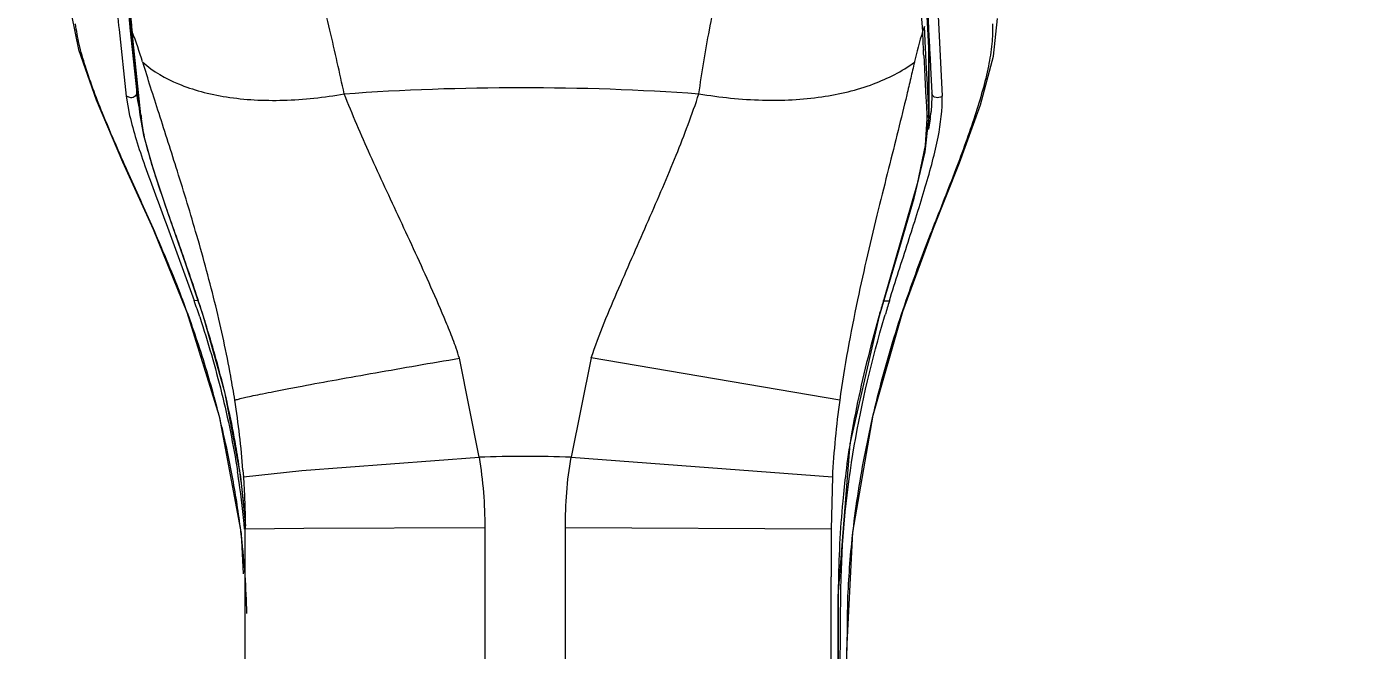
# Model space of a CAD drawing. Header units: millimetres. Extents: x 5438 to 6032, y -2661 to -1821.
# Drawn here: x 5629.43 to 5646.16, y -2191.93 to -2184.09 of the extents above; entities that cross this region are included whole.
import ezdxf

# ---------------------------------------------------------------- set-up
doc = ezdxf.new("R2010")
doc.units = ezdxf.units.MM
doc.header["$LTSCALE"] = 0.1
doc.layers.get('0').update_dxf_attribs({"lineweight": 15})
doc.layers.add('DIM', color=3, linetype='Continuous', lineweight=9)
doc.styles.get("Standard").update_dxf_attribs({"font": 'arial.ttf'})
doc.dimstyles.new('ISO-25', dxfattribs={"dimtxt": 2.5, "dimasz": 2.5, "dimexe": 1.25, "dimexo": 0.625, "dimtad": 1, "dimlfac": 5, "dimtxsty": 'Standard', "dimcen": 2.5, "dimadec": 0, "dimazin": 0, "dimtfac": 1, "dimtmove": 0, "dimatfit": 3, "dimfxl": 0, "dimarcsym": 0})

# ---------------------------------------------------------------- blocks, each defined once
blk = doc.blocks.new('*D122')
at = {"layer": 'Defpoints', "color": 0}
for p in [(5623.138, -2068.044), (5711.58, -2580.443), (5737.212, -2580.443)]:
    blk.add_point(p, dxfattribs=at)
at = {"layer": 'DIM', "color": 0, "lineweight": -2}
for p, q in [((5623.763, -2068.044), (5738.462, -2068.044)), ((5737.212, -2072.044), (5737.212, -2576.443)), ((5712.205, -2580.443), (5738.462, -2580.443))]:
    blk.add_line(p, q, dxfattribs=at)
at = {"layer": 'DIM', "color": 0}
for points in [[(5736.545, -2072.044), (5737.879, -2072.044), (5737.212, -2068.044)], [(5736.545, -2576.443), (5737.879, -2576.443), (5737.212, -2580.443)]]:
    blk.add_solid(points, dxfattribs=at)
at = {"layer": 'DIM', "color": 0, "insert": (5733.965, -2324.243), "char_height": 4, "attachment_point": 5, "rotation": 90}
blk.add_mtext('(2280)', dxfattribs=at)

msp = doc.modelspace()

# ---------------------------------------------------------------- linework, layer by layer
at = {"color": 7, "linetype": 'Continuous'}
for p, q in [((5630.6008, -2182.6957), (5630.7234, -2184.0978)), ((5640.7687, -2184.3608), (5640.7178, -2183.3988)), ((5640.6724, -2183.9386), (5640.6893, -2184.1552)), ((5640.7553, -2183.9205), (5640.7703, -2184.2186)), ((5640.8861, -2183.961), (5640.9372, -2184.9641)), ((5630.5899, -2184.1294), (5630.6792, -2184.9655)), ((5630.7234, -2184.0978), (5630.7247, -2184.1098)), ((5630.7247, -2184.1098), (5630.8129, -2184.9241)), ((5630.7344, -2184.1086), (5630.8513, -2185.202)), ((5630.7344, -2184.1087), (5630.755, -2184.1576)), ((5640.714, -2184.0927), (5640.6893, -2184.1552)), ((5640.7275, -2184.3633), (5640.714, -2184.0928)), ((5640.7517, -2184.0445), (5640.7685, -2184.3608)), ((5641.5804, -2184.4626), (5641.6325, -2183.991)), ((5630.8641, -2185.1989), (5630.755, -2184.1576)), ((5640.6893, -2184.1552), (5640.6949, -2184.2982)), ((5640.6949, -2184.2982), (5640.6995, -2184.3648)), ((5640.7703, -2184.2186), (5640.7722, -2184.2567)), ((5640.7722, -2184.2567), (5640.7774, -2184.3606)), ((5640.6995, -2184.3648), (5640.7005, -2184.3794)), ((5640.7049, -2184.4546), (5640.7134, -2184.6199)), ((5640.7282, -2184.3778), (5640.7275, -2184.3633)), ((5640.7304, -2184.423), (5640.7284, -2184.3827)), ((5640.7319, -2184.4525), (5640.7307, -2184.4283)), ((5640.7403, -2184.6186), (5640.7319, -2184.4525)), ((5640.7694, -2184.3754), (5640.7687, -2184.3608)), ((5640.7688, -2184.3674), (5640.7687, -2184.3608)), ((5640.7688, -2185.1863), (5640.7688, -2184.3674)), ((5640.7694, -2184.3803), (5640.7694, -2184.3754)), ((5640.7694, -2184.3803), (5640.7702, -2184.4209)), ((5640.7702, -2184.4262), (5640.7702, -2185.2488)), ((5640.7774, -2184.3606), (5640.7782, -2184.3752)), ((5640.7784, -2184.3801), (5640.7805, -2184.4206)), ((5640.7807, -2184.426), (5640.7891, -2184.5907)), ((5640.7138, -2184.6285), (5640.7235, -2184.8186)), ((5640.7502, -2184.8168), (5640.7403, -2184.6186)), ((5640.7891, -2184.5907), (5640.7898, -2184.6043)), ((5640.7898, -2184.6043), (5640.8061, -2184.9225)), ((5640.7235, -2184.8186), (5640.732, -2184.9843)), ((5640.7557, -2184.9252), (5640.7502, -2184.8168)), ((5630.6791, -2184.9653), (5630.7223, -2185.2105)), ((5630.7362, -2184.9883), (5630.6792, -2184.9655)), ((5630.8129, -2184.9241), (5630.8129, -2184.8442)), ((5630.826, -2185.0201), (5630.8129, -2184.9239)), ((5640.732, -2184.9843), (5640.7341, -2185.0249)), ((5640.7586, -2184.9831), (5640.7557, -2184.9252)), ((5640.7688, -2185.1863), (5640.7586, -2184.9831)), ((5640.8075, -2184.9806), (5640.798, -2185.1574)), ((5640.8061, -2184.9225), (5640.8075, -2184.9804)), ((5640.8156, -2184.9546), (5640.8061, -2184.9225)), ((5630.8617, -2185.1961), (5630.826, -2185.0201)), ((5640.7341, -2185.0249), (5640.7424, -2185.1877)), ((5640.7454, -2185.2471), (5640.7237, -2185.5867)), ((5640.7249, -2185.6642), (5640.7703, -2185.2473)), ((5640.7424, -2185.1877), (5640.7433, -2185.204)), ((5640.7433, -2185.204), (5640.7452, -2185.2417)), ((5640.7688, -2185.1863), (5640.7536, -2185.2359)), ((5640.7633, -2185.3845), (5640.7703, -2185.2474)), ((5640.7869, -2185.2492), (5640.7653, -2185.3825)), ((5640.7702, -2185.2404), (5640.7688, -2185.1863)), ((5640.7237, -2185.5867), (5640.6231, -2186.0675)), ((5640.6231, -2186.0675), (5640.2019, -2187.5211)), ((5631.0161, -2186.6361), (5631.4419, -2187.6785)), ((5631.0162, -2186.6363), (5631.0287, -2186.6518)), ((5631.0286, -2186.6517), (5631.0205, -2186.6332)), ((5631.1811, -2186.5679), (5631.5344, -2187.5355)), ((5640.4423, -2187.6705), (5640.8291, -2186.6244)), ((5640.8091, -2186.6479), (5640.8291, -2186.6246)), ((5640.8202, -2186.6198), (5640.8092, -2186.6478)), ((5631.5817, -2187.5365), (5631.5344, -2187.5355)), ((5640.2037, -2187.5358), (5640.2726, -2187.5394)), ((5631.4419, -2187.6785), (5631.847, -2188.9851)), ((5631.6478, -2187.7309), (5631.9159, -2188.6801)), ((5631.6478, -2187.7309), (5631.6508, -2187.7357)), ((5639.7786, -2189.335), (5640.1473, -2187.7252)), ((5640.1436, -2187.7239), (5640.1408, -2187.7338)), ((5640.1473, -2187.7253), (5640.1408, -2187.7338)), ((5640.1509, -2187.6983), (5640.1436, -2187.7239)), ((5640.2124, -2187.7392), (5640.2199, -2187.7138)), ((5635.1151, -2189.5034), (5634.867, -2188.2586)), ((5636.5243, -2188.2557), (5636.2717, -2189.5029)), ((5639.6492, -2188.7838), (5636.5243, -2188.2559)), ((5631.9159, -2188.6801), (5632.1166, -2189.7449)), ((5631.847, -2188.9851), (5632.1235, -2190.4619)), ((5632.8887, -2189.671), (5635.1151, -2189.5034)), ((5636.2717, -2189.5029), (5639.5561, -2189.7505)), ((5632.1468, -2189.6667), (5632.1528, -2189.7521)), ((5632.1166, -2189.7449), (5632.1739, -2190.3298)), ((5632.1548, -2189.7501), (5632.8887, -2189.671)), ((5639.556, -2189.7505), (5639.5396, -2190.4069)), ((5632.1215, -2190.4437), (5632.1192, -2190.4251)), ((5632.1235, -2190.4619), (5632.1496, -2190.9679)), ((5632.9137, -2190.3977), (5632.1745, -2190.4082)), ((5632.1745, -2215.6747), (5632.1745, -2190.4082)), ((5635.1874, -2190.3913), (5632.9137, -2190.3977)), ((5635.1874, -2190.3913), (5635.1874, -2214.5958)), ((5636.2002, -2214.5956), (5636.2001, -2190.391)), ((5639.5399, -2190.4069), (5636.2001, -2190.391)), ((5639.5396, -2190.4069), (5639.5414, -2191.0073)), ((5639.5414, -2215.7092), (5639.5414, -2191.0073)), ((5639.6307, -2191.1323), (5639.6294, -2192.4226)), ((5639.6479, -2191.0195), (5639.6669, -2191.0193)), ((5639.7485, -2191.2498), (5639.7371, -2191.929)), ((5639.7372, -2191.929), (5639.7387, -2191.9291)), ((5639.7374, -2216.4775), (5639.7372, -2191.929))]:
    msp.add_line(p, q, dxfattribs=at)
for points in [[(5630.6213, -2182.577), (5630.6511, -2183.1023), (5630.6922, -2183.6638), (5630.7344, -2184.1087)], [(5629.9906, -2183.9471), (5630.0792, -2184.38), (5630.2998, -2185.014), (5630.6344, -2185.7913), (5631.0162, -2186.6363)], [(5640.8292, -2186.6246), (5641.1556, -2185.8027), (5641.4174, -2185.0743), (5641.5804, -2184.4626)], [(5630.8513, -2185.2016), (5630.896, -2185.4567), (5631.016, -2185.8849), (5631.1988, -2186.4251), (5631.4263, -2187.0708), (5631.6478, -2187.7309)], [(5640.1473, -2187.7253), (5640.3734, -2186.9649), (5640.5839, -2186.2497), (5640.7249, -2185.6642)], [(5639.7387, -2191.9291), (5639.8126, -2190.4431), (5640.0703, -2188.9727), (5640.4423, -2187.6705)], [(5639.6301, -2208.9434), (5639.6297, -2202.8993), (5639.6296, -2200.2337), (5639.6296, -2197.7601), (5639.6296, -2195.452), (5639.6294, -2193.2895), (5639.6298, -2191.2502), (5639.7786, -2189.335)], [(5632.1528, -2189.7521), (5632.1656, -2189.9859), (5632.1732, -2190.2441), (5632.1745, -2190.4082)]]:
    msp.add_lwpolyline(points, dxfattribs=at)
for centre, radius, start, end in [((5619.3725, -2184.9854), 11.4126, 4.15953, 4.38605), ((5624.49, -2186.5358), 6.7012, 17.36077, 20.78691), ((5645.5196, -2185.6408), 5.0535, 162.90313, 167.48552), ((5634.8912, -2184.7576), 5.8216, 2.98264, 3.72442), ((5639.8582, -2184.4177), 0.912, 2.61831, 3.16004), ((5638.9988, -2184.1349), 1.8147, 347.75068, 349.55684), ((5630.9426, -2185.1921), 0.0918, 186.18582, 192.12447), ((5630.943, -2185.1919), 0.0923, 192.19078, 204.71401), ((5630.9487, -2185.1893), 0.0985, 204.75481, 217.622), ((5633.8228, -2184.8437), 2.9799, 186.84585, 187.8244), ((5640.6624, -2185.1781), 0.108, 320.345, 327.66391), ((5638.0816, -2184.8722), 2.7315, 352.06696, 352.28349), ((5638.2841, -2184.8991), 2.5271, 352.27053, 353.50047), ((5638.5236, -2184.9268), 2.286, 353.50984, 354.20902), ((5616.949, -2192.5488), 15.423, 18.1659, 18.96892), ((5667.8074, -2195.5704), 28.7551, 163.74422, 164.11163), ((5656.1696, -2192.4422), 16.6358, 162.85971, 163.48717), ((5614.958, -2193.0226), 17.5099, 17.29761, 17.5739), ((5621.2834, -2190.4863), 10.8943, 4.31491, 8.97256), ((5651.3398, -2190.3977), 11.8015, 172.1401, 176.85624), ((5622.1197, -2191.0793), 10.0859, 9.80436, 12.41699), ((5650.4022, -2191.031), 10.7598, 170.39542, 172.89077), ((5622.2272, -2191.057), 9.9762, 7.99539, 9.7831), ((5635.6977, -2204.611), 15.1189, 87.82407, 92.20836), ((5620.8159, -2191.8221), 11.3893, 7.04566, 10.35466), ((5620.9747, -2191.4234), 11.2394, 8.48981, 8.88369), ((5621.0221, -2191.4163), 11.1913, 8.22707, 8.48971), ((5621.3046, -2191.3769), 10.9061, 5.09696, 8.23455), ((5621.7964, -2191.1193), 10.4115, 7.53369, 7.96084), ((5621.1041, -2191.2032), 11.1088, 4.324, 7.49421), ((5632.1599, -2189.7602), 0.0112, 116.97416, 119.03987), ((5620.5864, -2191.8511), 11.6206, 6.64027, 6.95615), ((5650.9534, -2191.7131), 11.2145, 173.41791, 177.6319)]:
    msp.add_arc(centre, radius, start, end, dxfattribs=at)
for points, knots in [([(5630.4144, -2179.3079), (5630.4127, -2179.8059), (5630.4161, -2180.5381), (5630.4322, -2181.4884), (5630.45, -2182.1384), (5630.4742, -2182.7268), (5630.5026, -2183.2474), (5630.5401, -2183.7069), (5630.5743, -2183.9931), (5630.5899, -2184.1294)], [0, 0, 0, 0, 0.3094562, 0.4549886, 0.5906797, 0.7135539, 0.8209139, 0.914707, 1, 1, 1, 1]), ([(5633.4197, -2184.9368), (5633.3903, -2184.8057), (5633.3321, -2184.538), (5633.2398, -2184.1301), (5633.1331, -2183.7114), (5633.0155, -2183.2833), (5632.8871, -2182.8476), (5632.7662, -2182.4832), (5632.666, -2182.1889), (5632.5662, -2181.8908), (5632.4876, -2181.6673), (5632.4241, -2181.5226)], [0, 0, 0, 0, 0.1132536, 0.2308336, 0.3523554, 0.4772715, 0.6049802, 0.7350047, 0.8007495, 0.8668949, 1, 1, 1, 1]), ([(5637.8791, -2184.9355), (5637.916, -2184.6676), (5637.9838, -2184.2601), (5638.0957, -2183.7119), (5638.195, -2183.2842), (5638.3096, -2182.8497), (5638.4137, -2182.4841), (5638.5051, -2182.1901), (5638.6053, -2181.8947), (5638.6886, -2181.6753), (5638.737, -2181.5262)], [0, 0, 0, 0, 0.2303121, 0.3516972, 0.4764949, 0.6042164, 0.7343764, 0.8002024, 0.8664525, 1, 1, 1, 1]), ([(5630.7516, -2184.1126), (5630.7437, -2184.0088), (5630.7298, -2183.848), (5630.7148, -2183.627), (5630.7052, -2183.4465), (5630.696, -2183.2564), (5630.6814, -2182.9845), (5630.6715, -2182.7756), (5630.6714, -2182.6335)], [0, 0, 0, 0, 0.2108839, 0.3267209, 0.4485289, 0.5768392, 0.7122311, 1, 1, 1, 1]), ([(5631.0205, -2186.6332), (5630.9124, -2186.3884), (5630.6999, -2185.9195), (5630.4023, -2185.2451), (5630.1979, -2184.715), (5630.0866, -2184.3248), (5630.0526, -2184.1444), (5630.0434, -2184.0594)], [0, 0, 0, 0, 0.2907587, 0.5593418, 0.8011378, 0.9071185, 1, 1, 1, 1]), ([(5641.569, -2184.0564), (5641.5733, -2184.1404), (5641.5653, -2184.3201), (5641.5195, -2184.5999), (5641.4451, -2184.9018), (5641.3119, -2185.3377), (5641.1003, -2185.9123), (5640.9155, -2186.3773), (5640.8202, -2186.6198)], [0, 0, 0, 0, 0.0939639, 0.19997, 0.316363, 0.4410529, 0.7089425, 1, 1, 1, 1]), ([(5630.8875, -2184.5412), (5631.0191, -2184.655), (5631.2624, -2184.7944), (5631.6263, -2184.9161), (5631.9464, -2184.9828), (5632.2938, -2185.018), (5632.7896, -2185.0236), (5633.1678, -2184.9814), (5633.4197, -2184.9367)], [0, 0, 0, 0, 0.1980216, 0.3122733, 0.436311, 0.569121, 0.7088818, 1, 1, 1, 1]), ([(5631.8039, -2187.6019), (5631.7316, -2187.3049), (5631.5785, -2186.7383), (5631.3326, -2185.9348), (5631.134, -2185.3151), (5630.9876, -2184.8595), (5630.9205, -2184.6449), (5630.8875, -2184.5412)], [0, 0, 0, 0, 0.2869757, 0.5507361, 0.7888629, 0.8978708, 1, 1, 1, 1]), ([(5637.8791, -2184.9355), (5638.1431, -2184.9813), (5638.6592, -2185.0354), (5639.4015, -2184.9988), (5640.0534, -2184.8455), (5640.4314, -2184.6551), (5640.5875, -2184.5399)], [0, 0, 0, 0, 0.2870207, 0.5535946, 0.7922673, 1, 1, 1, 1]), ([(5640.5875, -2184.5399), (5640.572, -2184.6069), (5640.5411, -2184.744), (5640.4735, -2185.0296), (5640.3806, -2185.4084), (5640.2597, -2185.8887), (5640.082, -2186.5968), (5639.8549, -2187.5611), (5639.7071, -2188.362), (5639.6492, -2188.7838)], [0, 0, 0, 0, 0.0474383, 0.0969649, 0.2025035, 0.3164865, 0.4387164, 0.7062178, 1, 1, 1, 1]), ([(5630.8129, -2184.9241), (5630.8127, -2184.9311), (5630.8091, -2184.9468), (5630.7872, -2184.9765), (5630.7567, -2184.9881), (5630.7362, -2184.9883)], [0, 0, 0, 0, 0.1942682, 0.4324278, 1, 1, 1, 1]), ([(5633.4196, -2184.9364), (5634.1597, -2184.8824), (5635.6477, -2184.8321), (5637.1357, -2184.8822), (5637.8792, -2184.9352)], [0, 0, 0, 0, 0.4988721, 1, 1, 1, 1]), ([(5634.8673, -2188.2586), (5634.8556, -2188.2164), (5634.8306, -2188.1361), (5634.7737, -2187.9838), (5634.6683, -2187.7278), (5634.5125, -2187.3663), (5634.3185, -2186.9395), (5634.1235, -2186.5213), (5633.9323, -2186.1121), (5633.6916, -2185.5877), (5633.5218, -2185.1965), (5633.4199, -2184.9366)], [0, 0, 0, 0, 0.0362163, 0.0695472, 0.1344716, 0.2653783, 0.3952557, 0.522465, 0.6472521, 0.7690224, 1, 1, 1, 1]), ([(5636.5243, -2188.2559), (5636.6226, -2187.957), (5636.8088, -2187.5237), (5637.0578, -2186.9515), (5637.2429, -2186.5303), (5637.423, -2186.1174), (5637.6434, -2185.5902), (5637.7933, -2185.1964), (5637.8791, -2184.9355)], [0, 0, 0, 0, 0.2631729, 0.3935232, 0.5220756, 0.6479926, 0.7702732, 1, 1, 1, 1]), ([(5640.2726, -2187.5394), (5640.349, -2187.2918), (5640.5033, -2186.8153), (5640.6901, -2186.2315), (5640.8158, -2185.7918), (5640.9059, -2185.414), (5640.9397, -2185.1371), (5640.9374, -2184.9639)], [0, 0, 0, 0, 0.2913287, 0.5631534, 0.689174, 0.8052542, 1, 1, 1, 1]), ([(5640.9374, -2184.9639), (5640.9306, -2184.9706), (5640.9122, -2184.9828), (5640.8775, -2184.9888), (5640.8412, -2184.9806), (5640.822, -2184.964), (5640.8156, -2184.9546)], [0, 0, 0, 0, 0.2091093, 0.4715996, 0.7491226, 1, 1, 1, 1]), ([(5630.7223, -2185.2105), (5630.7456, -2185.3113), (5630.8054, -2185.5229), (5630.958, -2185.9758), (5631.0904, -2186.3262), (5631.1811, -2186.5679)], [0, 0, 0, 0, 0.2164523, 0.4596856, 1, 1, 1, 1]), ([(5631.6508, -2187.7357), (5631.5751, -2187.4969), (5631.4188, -2187.0366), (5631.219, -2186.4751), (5631.0739, -2186.0509), (5630.9817, -2185.7599), (5630.9106, -2185.4957), (5630.879, -2185.3274), (5630.8706, -2185.2493)], [0, 0, 0, 0, 0.2881383, 0.5588235, 0.6854176, 0.8036604, 0.9096887, 1, 1, 1, 1]), ([(5631.4822, -2187.7808), (5631.4478, -2187.6845), (5631.307, -2187.304), (5631.151, -2186.9294), (5631.0287, -2186.6517)], [0, 0, 0, 0, 0.2520857, 1, 1, 1, 1]), ([(5640.8091, -2186.6479), (5640.6939, -2186.9414), (5640.4698, -2187.5399), (5640.1811, -2188.468), (5639.9547, -2189.434), (5639.8509, -2190.0945), (5639.8129, -2190.4277)], [0, 0, 0, 0, 0.2413224, 0.4889085, 0.7433574, 1, 1, 1, 1]), ([(5632.0445, -2188.7873), (5632.0285, -2188.6854), (5631.9608, -2188.2878), (5631.875, -2187.8934), (5631.8039, -2187.6019)], [0, 0, 0, 0, 0.2558602, 1, 1, 1, 1]), ([(5632.0197, -2189.775), (5631.9884, -2189.6033), (5631.901, -2189.1778), (5631.7277, -2188.5103), (5631.568, -2188.0208), (5631.4822, -2187.7808)], [0, 0, 0, 0, 0.2532351, 0.630166, 1, 1, 1, 1]), ([(5631.6032, -2187.7404), (5631.7061, -2188.054), (5631.893, -2188.6941), (5632.0258, -2189.3478), (5632.0779, -2189.6798)], [0, 0, 0, 0, 0.4954919, 1, 1, 1, 1]), ([(5631.9697, -2188.9106), (5631.9494, -2188.818), (5631.8636, -2188.4501), (5631.7602, -2188.0864), (5631.6761, -2187.8163)], [0, 0, 0, 0, 0.2510321, 1, 1, 1, 1]), ([(5639.6669, -2191.0193), (5639.6807, -2190.4641), (5639.7951, -2189.3545), (5640.0554, -2188.2719), (5640.2124, -2187.7392)], [0, 0, 0, 0, 0.5000051, 1, 1, 1, 1]), ([(5640.1409, -2187.7337), (5640.1062, -2187.8565), (5639.9706, -2188.3523), (5639.8577, -2188.8547), (5639.7933, -2189.2357)], [0, 0, 0, 0, 0.2481776, 1, 1, 1, 1]), ([(5632.0444, -2188.7873), (5632.0515, -2188.7832), (5632.0748, -2188.7763), (5632.1205, -2188.7637), (5632.19, -2188.7476), (5632.2835, -2188.7271), (5632.4016, -2188.7027), (5632.5438, -2188.6744), (5632.7092, -2188.6424), (5632.971, -2188.5929), (5633.3409, -2188.5251), (5633.8228, -2188.439), (5634.3379, -2188.3491), (5634.6897, -2188.2888), (5634.867, -2188.2586)], [0, 0, 0, 0, 0.008551, 0.0250162, 0.0497344, 0.0830088, 0.1250372, 0.1756281, 0.2344379, 0.3009053, 0.4539079, 0.6272377, 0.8121099, 1, 1, 1, 1]), ([(5639.7252, -2189.6993), (5639.7104, -2189.8172), (5639.6584, -2190.2932), (5639.6351, -2190.7722), (5639.6307, -2191.1323)], [0, 0, 0, 0, 0.248022, 1, 1, 1, 1]), ([(5632.1961, -2191.4657), (5632.1923, -2191.3058), (5632.1785, -2190.9856), (5632.1476, -2190.6667), (5632.1291, -2190.5074)], [0, 0, 0, 0, 0.4993457, 1, 1, 1, 1]), ([(5639.6557, -2216.1854), (5639.6557, -2215.1366), (5639.6556, -2213.0391), (5639.6554, -2209.8929), (5639.6552, -2206.7467), (5639.655, -2203.6005), (5639.6548, -2200.9787), (5639.6548, -2198.8812), (5639.6549, -2197.3081), (5639.655, -2195.735), (5639.6553, -2194.1619), (5639.6558, -2192.9821), (5639.6554, -2192.1957), (5639.6574, -2191.6726), (5639.6605, -2191.2804), (5639.6669, -2191.0193)], [0, 0, 0, 0, 0.1250179, 0.2500357, 0.3750536, 0.5000714, 0.6250891, 0.6875979, 0.7501067, 0.8126155, 0.8751239, 0.9376328, 0.9532554, 0.9688617, 1, 1, 1, 1])]:
    msp.add_open_spline(points, degree=3, knots=knots, dxfattribs=at)
for points in [[(5640.7284, -2184.3827), (5640.7283, -2184.3811), (5640.7283, -2184.3794), (5640.7282, -2184.3778)], [(5640.7307, -2184.4283), (5640.7306, -2184.4265), (5640.7305, -2184.4248), (5640.7304, -2184.423)], [(5640.7685, -2184.3608), (5640.7686, -2184.363), (5640.7687, -2184.3652), (5640.7688, -2184.3674)], [(5640.7693, -2184.376), (5640.7693, -2184.3774), (5640.7694, -2184.3789), (5640.7694, -2184.3803)], [(5640.7782, -2184.3752), (5640.7782, -2184.3769), (5640.7783, -2184.3785), (5640.7784, -2184.3801)], [(5640.7805, -2184.4206), (5640.7806, -2184.4224), (5640.7806, -2184.4242), (5640.7807, -2184.426)], [(5640.7134, -2184.6199), (5640.7135, -2184.6227), (5640.7137, -2184.6256), (5640.7138, -2184.6285)], [(5640.7452, -2185.2417), (5640.7453, -2185.2435), (5640.7454, -2185.2452), (5640.7455, -2185.247)], [(5635.1151, -2189.5034), (5635.1657, -2189.796), (5635.1858, -2190.0943), (5635.1867, -2190.3913)], [(5636.2008, -2190.391), (5636.2017, -2190.094), (5636.2207, -2189.7955), (5636.2717, -2189.5029)], [(5632.1075, -2189.6774), (5632.1072, -2189.6747), (5632.1068, -2189.672), (5632.1064, -2189.6694)], [(5632.0779, -2189.6798), (5632.0783, -2189.6824), (5632.0788, -2189.6851), (5632.0792, -2189.6878)], [(5632.1528, -2189.7521), (5632.1528, -2189.7513), (5632.1538, -2189.7507), (5632.1545, -2189.7503)]]:
    msp.add_open_spline(points, degree=3, dxfattribs=at)

# ---------------------------------------------------------------- dimensions: what is measured, and where the dimension line sits
at = {"layer": 'DIM'}
dim = msp.add_linear_dim(base=(5737.2119, -2580.4433), p1=(5623.1378, -2068.0436), p2=(5711.5796, -2580.4433), angle=90, text='(2280)', dimstyle='ISO-25', override={"dimtxt": 4, "dimasz": 4, "dimlfac": 4, "dimadec": 1, "dimfxl": 1.25}, dxfattribs=at)
dim.commit()
dim.dimension.update_dxf_attribs({"geometry": '*D122', "text_midpoint": (5733.9648, -2324.2434)})

doc.saveas('drawing.dxf')
